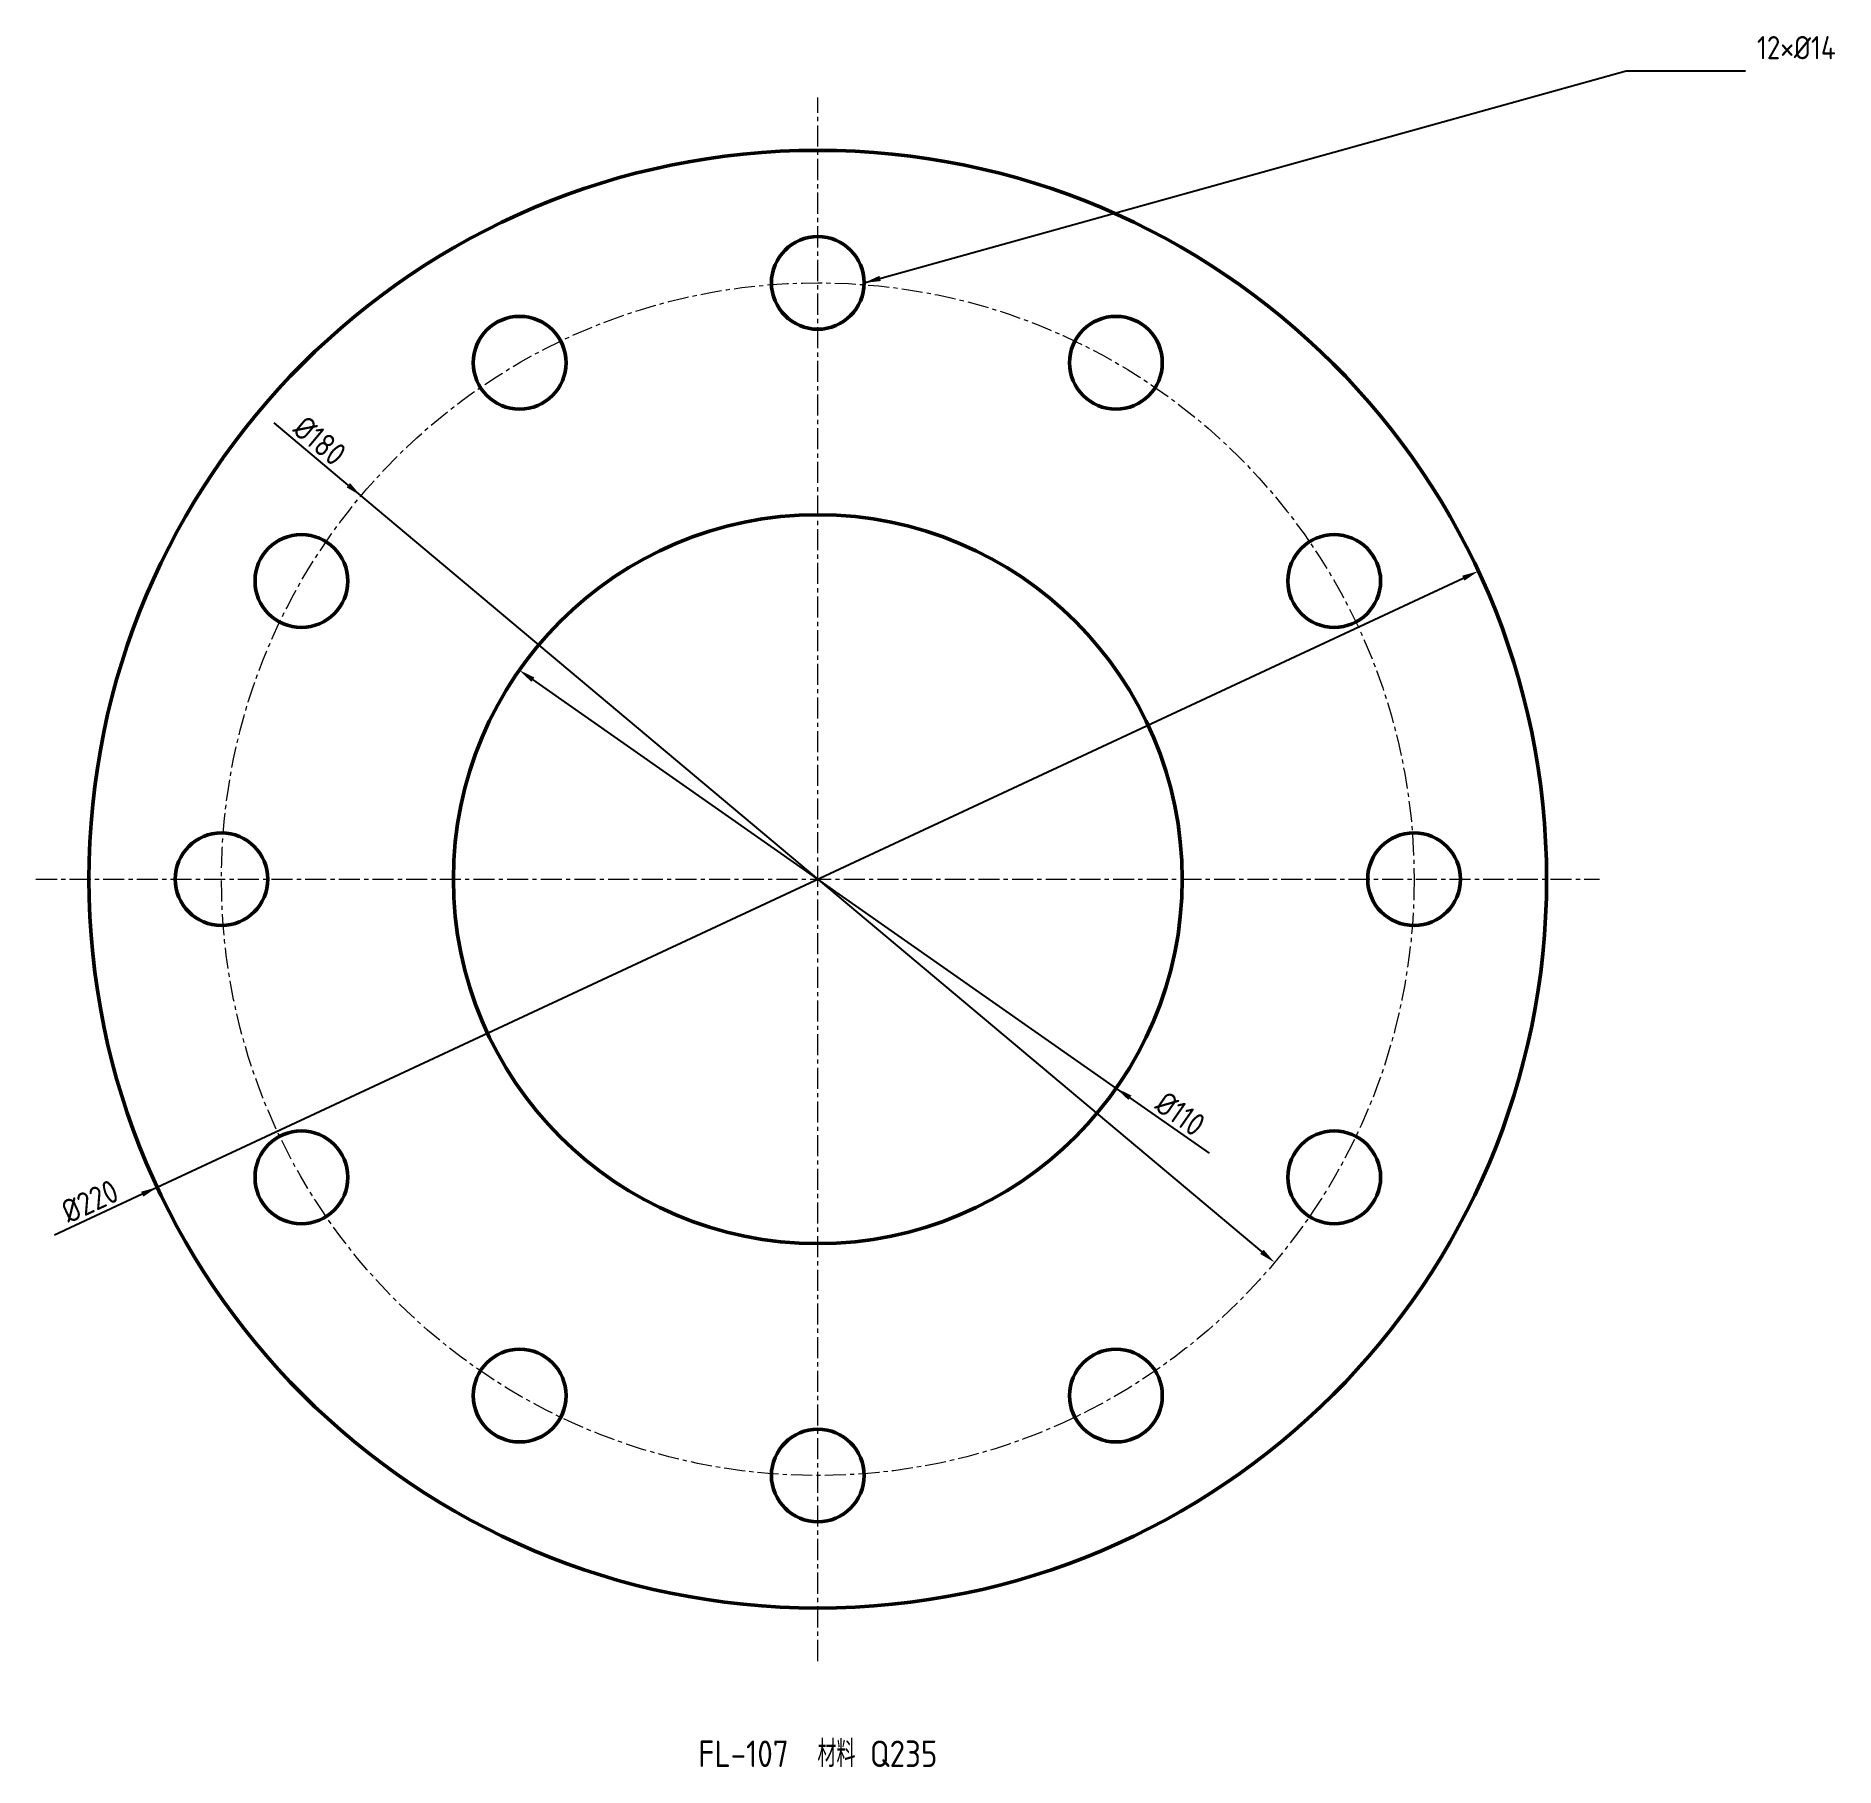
# Model space of a CAD drawing. Header units: millimetres. Extents: x -118 to 154, y -134 to 127.
import ezdxf
from ezdxf.enums import TextEntityAlignment as Align

# ---------------------------------------------------------------- set-up
doc = ezdxf.new("R2010")
doc.units = ezdxf.units.MM
doc.linetypes.add('CENTER', pattern=[5.08, 3.175, -0.635, 0.635, -0.635])
for name, color, linetype, lineweight in [('CENTER', 1, 'CENTER', 18), ('DIM', 3, 'Continuous', 18), ('HOLES', 7, 'Continuous', 50), ('OUTLINE', 7, 'Continuous', 50), ('TEXT', 7, 'Continuous', 25)]:
    doc.layers.add(name, color=color, linetype=linetype, lineweight=lineweight)
doc.styles.get("Standard").update_dxf_attribs({"font": 'gbenor.shx', "bigfont": 'gbcbig.shx'})
doc.dimstyles.new('AGENTCAD', dxfattribs={"dimtxt": 3.5, "dimasz": 2.5, "dimexe": 1.25, "dimexo": 0.625, "dimtad": 1, "dimdsep": 46, "dimtxsty": 'Standard', "dimcen": 2.5, "dimazin": 3, "dimtfac": 1, "dimtmove": 0, "dimatfit": 3})

msp = doc.modelspace()

# ---------------------------------------------------------------- linework, layer by layer
at = {"layer": 'CENTER', "linetype": 'CENTER'}
for p, q in [((0, -118), (0, 118)), ((-118, 0), (118, 0))]:
    msp.add_line(p, q, dxfattribs=at)
msp.add_circle((0, 0), 90, dxfattribs=at)
at = {"layer": 'HOLES'}
for centre, radius in [((0, 90), 7), ((-45, 77.942), 7), ((45, 77.942), 7), ((0, 0), 55), ((-77.942, 45), 7), ((77.942, 45), 7), ((-90, 0), 7), ((90, 0), 7), ((-77.942, -45), 7), ((77.942, -45), 7), ((-45, -77.942), 7), ((45, -77.942), 7), ((0, -90), 7)]:
    msp.add_circle(centre, radius, dxfattribs=at)
at = {"layer": 'OUTLINE'}
msp.add_circle((0, 0), 110, dxfattribs=at)

# ---------------------------------------------------------------- texts
at = {"layer": 'DIM', "insert": (141.75, 123.75), "char_height": 3.5, "attachment_point": 7}
msp.add_mtext('12×Ø14', dxfattribs=at)
at = {"layer": 'TEXT'}
msp.add_text('FL-107  材料 Q235', height=4, dxfattribs=at).set_placement((0, -134), align=Align.CENTER)

# ---------------------------------------------------------------- dimensions: what is measured, and where the dimension line sits
at = {"layer": 'DIM'}
for p1, p2 in [((68.944, -57.851), (-68.944, 57.851)), ((99.694, 46.488), (-99.694, -46.488)), ((-45.053, 31.547), (45.053, -31.547))]:
    msp.add_diameter_dim_2p(p1=p1, p2=p2, dimstyle='AGENTCAD', override={"dimtxt": 3.5}, dxfattribs=at).render()

# ---------------------------------------------------------------- leaders
msp.add_leader([(7, 90), (122, 122), (140, 122)], dimstyle='AGENTCAD', dxfattribs=at)

doc.saveas('drawing.dxf')
